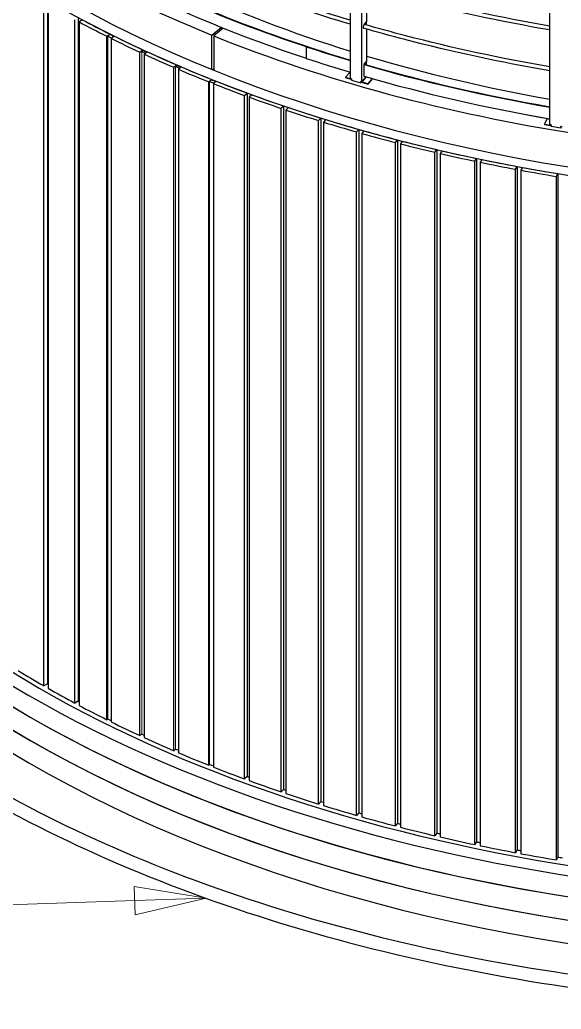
# Model space of a CAD drawing. Header units: millimetres. Extents: x 0 to 89100, y 0 to 63000.
# Drawn here: x 75626 to 78473, y 42522 to 47721 of the extents above; entities that cross this region are included whole.
import ezdxf

# ---------------------------------------------------------------- set-up
doc = ezdxf.new("R2010")
doc.units = ezdxf.units.MM
doc.header["$LTSCALE"] = 150
for name, color, linetype, lineweight in [('Symbol', 7, 'Continuous', 18), ('Visible', 7, 'Continuous', 25), ('Visible Narrow', 7, 'Continuous', 18)]:
    doc.layers.add(name, color=color, linetype=linetype, lineweight=lineweight)

# ---------------------------------------------------------------- blocks, each defined once
blk = doc.blocks.new('Balloon12')
at = {"layer": 'Symbol'}
for p, q in [((510.702, 287.365), (508.187, 287.783)), ((508.187, 287.783), (508.22, 286.784)), ((508.203, 287.284), (510.702, 287.365)), ((508.22, 286.784), (510.702, 287.365)), ((508.203, 287.284), (484.943, 286.529))]:
    blk.add_line(p, q, dxfattribs=at)
at = {"layer": 'Symbol', "flags": 128}
blk.add_lwpolyline([(508.22, 286.784), (510.702, 287.365), (508.187, 287.783), (508.22, 286.784)], dxfattribs=at)
at = {"layer": 'Symbol'}
blk.add_solid([(508.22, 286.784), (510.702, 287.365), (508.187, 287.783), (508.22, 286.784)], dxfattribs=at)

msp = doc.modelspace()

# ---------------------------------------------------------------- linework, layer by layer
at = {"layer": 'Visible'}
for p, q in [((77364.39, 47413.49), (77364.39, 48155.07)), ((77424.59, 47395.86), (77424.59, 48137.44)), ((78413.01, 47170.24), (78413.01, 47911.82)), ((77449.36, 47887.07), (77449.36, 47710.03)), ((75753.53, 44220.51), (75753.53, 47812.08)), ((75772.05, 47822.82), (75772.05, 44231.26)), ((75774.8, 47799.86), (75774.8, 44208.3)), ((75933.81, 47732.77), (75933.81, 44141.2)), ((75915.98, 44130.08), (75915.98, 47721.64)), ((75955.83, 47721), (75938, 47709.88)), ((75938, 47709.88), (75938, 44118.32)), ((76636.18, 47640.78), (76686.11, 47681.95)), ((77436.97, 47695.93), (77449.36, 47710.03)), ((77447.71, 47708.15), (77447.71, 47694.21)), ((76084.01, 47634.67), (76101.13, 47646.17)), ((76084.01, 44043.11), (76084.01, 47634.67)), ((76088.36, 47634.53), (76109.45, 47625.19)), ((76101.13, 47646.17), (76101.13, 47643.1)), ((76123.87, 47634.87), (76106.75, 47623.38)), ((76636.18, 47460.13), (76636.18, 47640.78)), ((76695.96, 47677.99), (76646.01, 47636.8)), ((76646.01, 47636.8), (76646.01, 47456.15)), ((77449.36, 47672.74), (77449.36, 47502.43)), ((76106.75, 47623.38), (76106.75, 44031.82)), ((77133.36, 47582.12), (77131.49, 47580.24)), ((77131.49, 47580.24), (77131.49, 47519.01)), ((77134.19, 47581.85), (77132.33, 47579.97)), ((77132.33, 47579.97), (77132.33, 47518.73)), ((77133.36, 47581.01), (77133.36, 47582.12)), ((76257.4, 47551.29), (76273.78, 47563.13)), ((76257.4, 43959.72), (76257.4, 47551.29)), ((76267.2, 47555.31), (76288.37, 47545.92)), ((76273.78, 47563.13), (76273.78, 47560.07)), ((76297.22, 47552.32), (76280.84, 47540.48)), ((76280.84, 47540.48), (76280.84, 43948.91)), ((76435.92, 47471.59), (76451.54, 47483.76)), ((76445.77, 47476.2), (76467.06, 47466.76)), ((76451.54, 47483.76), (76451.54, 47480.7)), ((76475.65, 47473.45), (76460.02, 47461.28)), ((77131.49, 47519.01), (77132.33, 47519.85)), ((77436.8, 47488.14), (77449.36, 47502.43)), ((77436.8, 47423.85), (77436.8, 47488.14)), ((77437.53, 47488.97), (77437.53, 47487.84)), ((77447.71, 47500.56), (77447.71, 47484.9)), ((76435.92, 43880.02), (76435.92, 47471.59)), ((76460.02, 47461.28), (76460.02, 43869.71)), ((76646.01, 47465.17), (76638.67, 47459.12)), ((77362.64, 47446.19), (77339.01, 47419.3)), ((77423.96, 47394.42), (77447.57, 47421.29)), ((77447.06, 47421.43), (77427.64, 47399.33)), ((77437.18, 47424.28), (77436.8, 47423.85)), ((76619.33, 47395.68), (76634.18, 47408.18)), ((76619.33, 43804.12), (76619.33, 47395.68)), ((76624.54, 47397), (76645.99, 47387.5)), ((76634.18, 47408.18), (76634.18, 47405.12)), ((76658.92, 47398.38), (76644.07, 47385.88)), ((76644.07, 47385.88), (76644.07, 43794.32)), ((77339.01, 47419.3), (77366.44, 47411.27)), ((77339.01, 47419.3), (77339.01, 47417.46)), ((77339.01, 47417.46), (77366.44, 47409.43)), ((77370.41, 47411.73), (77364.39, 47413.49)), ((77366.44, 47411.27), (77370.41, 47410.1)), ((77366.44, 47409.43), (77370.41, 47408.26)), ((77370.41, 47411.73), (77370.41, 47404.38)), ((77370.41, 47404.38), (77418.57, 47390.27)), ((77424.59, 47395.86), (77418.57, 47397.62)), ((77418.57, 47390.27), (77418.57, 47397.62)), ((77418.57, 47390.27), (77419.58, 47391.43)), ((77419.58, 47391.43), (77419.58, 47397.32)), ((77421.95, 47396.63), (77421.95, 47393.17)), ((77421.95, 47393.17), (77427.97, 47391.4)), ((77423.96, 47396.04), (77423.96, 47394.42)), ((77423.96, 47394.42), (77427.97, 47393.24)), ((77427.64, 47399.33), (77424.59, 47395.86)), ((77455.39, 47385.21), (77427.97, 47393.24)), ((77427.97, 47391.4), (77455.39, 47383.37)), ((77479.15, 47412.24), (77455.39, 47385.21)), ((77479.15, 47410.4), (77455.39, 47383.37)), ((77455.39, 47385.21), (77455.39, 47383.37)), ((77479.15, 47412.24), (77475.38, 47413.34)), ((77479.15, 47410.4), (77479.15, 47412.24)), ((76807.39, 47323.67), (76821.45, 47336.47)), ((76807.39, 43732.11), (76807.39, 47323.67)), ((76821.45, 47336.47), (76821.45, 43744.91)), ((76846.79, 47327.2), (76832.73, 47314.4)), ((76832.73, 47314.4), (76832.73, 43722.84)), ((76999.87, 47255.66), (77013.11, 47268.74)), ((77013.11, 47268.74), (77013.11, 43677.18)), ((76999.87, 43664.09), (76999.87, 47255.66)), ((77039.01, 47260.01), (77025.77, 47246.92)), ((77025.77, 47246.92), (77025.77, 43655.35)), ((77196.49, 47191.72), (77208.9, 47205.07)), ((77196.49, 43600.15), (77196.49, 47191.72)), ((77208.9, 47205.07), (77208.9, 43613.51)), ((77235.33, 47196.88), (77222.92, 47183.53)), ((77222.92, 47183.53), (77222.92, 43591.97)), ((78399.13, 47202.24), (78384.45, 47173.14)), ((78384.45, 47173.14), (78413.97, 47168.17)), ((78384.45, 47173.14), (78384.45, 47171.3)), ((78384.45, 47171.3), (78413.97, 47166.33)), ((78399.13, 47202.24), (78413.01, 47199.9)), ((78419.49, 47169.15), (78413.01, 47170.24)), ((78413.97, 47168.17), (78418.29, 47167.44)), ((78413.97, 47166.33), (78419.49, 47165.4)), ((78418.29, 47169.35), (78418.29, 47167.44)), ((78419.49, 47169.15), (78419.49, 47161.8)), ((78419.49, 47161.8), (78471.34, 47153.08)), ((78477.82, 47159.33), (78471.34, 47160.42)), ((78471.34, 47153.08), (78471.34, 47160.42)), ((78471.97, 47154.32), (78471.97, 47160.32)), ((77397, 47131.94), (77408.56, 47145.55)), ((77397, 43540.38), (77397, 47131.94)), ((77408.56, 47145.55), (77408.56, 43553.98)), ((77435.5, 47137.92), (77423.93, 47124.31)), ((77423.93, 47124.31), (77423.93, 43532.75)), ((78471.34, 47153.08), (78471.97, 47154.32)), ((77601.14, 47076.41), (77611.84, 47090.25)), ((77601.14, 43484.85), (77601.14, 47076.41)), ((77611.84, 47090.25), (77611.84, 43498.69)), ((77639.23, 47083.19), (77628.54, 47069.35)), ((77628.54, 47069.35), (77628.54, 43477.79)), ((77808.64, 47025.2), (77818.46, 47039.25)), ((77808.64, 43433.63), (77808.64, 47025.2)), ((77818.46, 47039.25), (77818.46, 43447.69)), ((77846.28, 47032.77), (77836.46, 47018.72)), ((77836.46, 47018.72), (77836.46, 43427.15)), ((78019.22, 46978.36), (78028.15, 46992.62)), ((78019.22, 43386.8), (78019.22, 46978.36)), ((78028.15, 46992.62), (78028.15, 43401.05)), ((78056.36, 46986.72), (78047.43, 46972.47)), ((78047.43, 46972.47), (78047.43, 43380.91)), ((78232.61, 46935.98), (78240.64, 46950.41)), ((78232.61, 43344.41), (78232.61, 46935.98)), ((78240.64, 46950.41), (78240.64, 43358.84)), ((78269.2, 46945.11), (78261.17, 46930.68)), ((78261.17, 46930.68), (78261.17, 43339.12)), ((78448.53, 46898.09), (78455.64, 46912.68)), ((78455.64, 46912.68), (78455.64, 43321.12)), ((78448.53, 43306.53), (78448.53, 46898.09)), ((75772.05, 44231.26), (75753.53, 44220.51)), ((75933.81, 44141.2), (75915.98, 44130.08)), ((76088.36, 44046.03), (76084.01, 44043.11)), ((76106.75, 44037.88), (76088.36, 44046.03)), ((76267.2, 43966.8), (76257.4, 43959.72)), ((76280.84, 43960.76), (76267.2, 43966.8)), ((76445.77, 43887.7), (76435.92, 43880.02)), ((76460.02, 43881.38), (76445.77, 43887.7)), ((76624.54, 43808.5), (76619.33, 43804.12)), ((76644.07, 43799.85), (76624.54, 43808.5)), ((76821.45, 43744.91), (76807.39, 43732.11)), ((77013.11, 43677.18), (76999.87, 43664.09)), ((77208.9, 43613.51), (77196.49, 43600.15)), ((77408.56, 43553.98), (77397, 43540.38)), ((77611.84, 43498.69), (77601.14, 43484.85)), ((77818.46, 43447.69), (77808.64, 43433.63)), ((78028.15, 43401.05), (78019.22, 43386.8)), ((78240.64, 43358.84), (78232.61, 43344.41)), ((78455.64, 43321.12), (78448.53, 43306.53))]:
    msp.add_line(p, q, dxfattribs=at)
for centre, major_axis, ratio, start_param, end_param in [((80147.07, 50348.97), (-6187.5, 0), 0.5773503, 6.0985564, 9.6081897), ((80147.07, 50348.97), (6112.5, 0), 0.5773503, 3.3458491, 6.2831853), ((80147.07, 50529.62), (6112.5, 0), 0.5773503, 3.7534395, 4.1005421), ((80150.24, 50606.61), (-5877.69, -46.88), 0.5864656, 0.8957795, 1.0723311), ((80147.07, 50612.29), (6055.87, 0), 0.5773503, 4.0623088, 4.1911445), ((80147.07, 50612.29), (6052.12, 0), 0.5773503, 4.0618849, 4.1911445), ((80147.07, 50551.05), (6055.87, 0), 0.5773503, 4.0623088, 4.1911445), ((80147.07, 50348.97), (-6213.75, 0), 0.5773503, 0.8266, 0.858091), ((80147.07, 50348.97), (6187.5, 0), 0.5773503, 3.9682029, 3.9996734), ((77436.97, 47686.75), (-3.16, -10.8), 0.3694306, 3.8119962, 6.7547764), ((80147.07, 50348.97), (6187.5, 0), 0.5773503, 4.0045219, 4.0359924), ((80147.07, 50529.62), (6112.5, 0), 0.5773503, 4.1025053, 4.449608), ((77432.95, 47686.95), (-3.16, -10.8), 0.3694306, 0.5806437, 0.6281369), ((77434.97, 47687.33), (-3.16, -10.8), 0.3694306, 0.254269, 0.4700253), ((80147.07, 50348.97), (-6213.75, 0), 0.5773503, 0.862919, 0.89441), ((80147.07, 50612.29), (6055.87, 0), 0.5773503, 4.1913033, 4.2349551), ((80147.07, 50612.29), (6052.12, 0), 0.5773503, 4.1913033, 4.2346345), ((80147.07, 50348.97), (-6213.75, 0), 0.5773503, 0.899238, 0.930729), ((80147.07, 50348.97), (6187.5, 0), 0.5773503, 4.0408409, 4.0723114), ((80150.24, 50606.61), (-5877.69, -46.88), 0.5864656, 1.0886768, 1.2660779), ((80147.07, 50348.97), (6187.5, 0), 0.5773503, 4.0771599, 4.1086304), ((80147.07, 50551.05), (6055.87, 0), 0.5773503, 4.1913033, 4.2349551), ((80147.07, 50612.29), (6052.12, 0), 0.5773503, 4.2480616, 4.4217954), ((80147.07, 50612.29), (6055.87, 0), 0.5773503, 4.2483717, 4.4219806), ((80147.07, 50348.97), (-6213.75, 0), 0.5773503, 0.935557, 0.967048), ((80147.07, 50551.05), (6055.87, 0), 0.5773503, 4.2483717, 4.4219806), ((80147.07, 46745.16), (-6315, 0), 0.5773503, 6.1038739, 9.6040893), ((80147.07, 50348.97), (-6213.75, 0), 0.5773503, 0.971876, 1.003367), ((80147.07, 50348.97), (6187.5, 0), 0.5773503, 4.1134789, 4.1449494), ((80147.07, 50348.97), (6187.5, 0), 0.5773503, 4.1497979, 4.1812684), ((80147.07, 50348.97), (-6213.75, 0), 0.5773503, 1.008195, 1.039686), ((80147.07, 50348.97), (-6213.75, 0), 0.5773503, 1.044514, 1.076005), ((80147.07, 50348.97), (6187.5, 0), 0.5773503, 4.1861169, 4.2175874), ((80147.07, 50348.97), (-6213.75, 0), 0.5773503, 1.080833, 1.112324), ((80147.07, 50348.97), (6187.5, 0), 0.5773503, 4.2224359, 4.2539064), ((80147.07, 46757.41), (-6245.17, 0), 0.5773503, 6.1828271, 9.5251361), ((80147.07, 50348.97), (-6213.75, 0), 0.5773503, 1.117152, 1.148643), ((80147.07, 50348.97), (6187.5, 0), 0.5773503, 4.2587549, 4.2902254), ((80147.07, 50348.97), (-6213.75, 0), 0.5773503, 1.153471, 1.1849619), ((80147.07, 50348.97), (6187.5, 0), 0.5773503, 4.2950739, 4.3265444), ((80147.07, 50348.97), (-6213.75, 0), 0.5773503, 1.18979, 1.2212809), ((80147.07, 50348.97), (6187.5, 0), 0.5773503, 4.3313928, 4.3628633), ((80147.07, 50348.97), (-6213.75, 0), 0.5773503, 1.2261089, 1.2575999), ((80147.07, 50348.97), (6187.5, 0), 0.5773503, 4.3677118, 4.3991823), ((80147.07, 50348.97), (-6213.75, 0), 0.5773503, 1.2624279, 1.2939189), ((80147.07, 50348.97), (6187.5, 0), 0.5773503, 4.4040308, 4.4355013), ((80147.07, 46634.93), (6315, 0), 0.5773503, 3.1415927, 6.2831853), ((80147.07, 46634.93), (6315, 0), 0.5773503, 3.1415927, 6.2831853), ((80147.07, 46634.93), (-6315, 0), 0.5773503, 0, 3.1415927), ((80147.07, 46512.46), (-6315, 0), 0.5773503, 0, 1.565985), ((80147.07, 46512.46), (-6315, 0), 0.5773503, 0, 1.565985), ((80147.07, 46512.46), (-6315, 0), 0.5773503, 0.0148462, 1.5559502), ((80147.07, 46389.98), (-6315, 0), 0.5773503, 0.0148462, 1.5520898), ((80147.07, 46757.41), (6213.75, 0), 0.5773503, 3.8955547, 3.9270457), ((80147.07, 46757.41), (6187.5, 0), 0.5773503, 3.9270355, 3.9276637), ((80147.07, 46757.41), (6213.75, 0), 0.5773503, 3.9318737, 3.9633647), ((80147.07, 46757.41), (6187.5, 0), 0.5773503, 3.9633545, 3.9642792), ((80147.07, 46757.41), (6213.75, 0), 0.5773503, 3.9681927, 3.9996837), ((80147.07, 46757.41), (6213.75, 0), 0.5773503, 4.0045117, 4.0360027), ((80147.07, 46757.41), (6213.75, 0), 0.5773503, 4.0408307, 4.0723217), ((80147.07, 46757.41), (6213.75, 0), 0.5773503, 4.0771497, 4.1086407), ((80147.07, 46757.41), (6213.75, 0), 0.5773503, 4.1134687, 4.1449596), ((80147.07, 46757.41), (6187.5, 0), 0.5773503, 4.1449494, 4.1471102), ((80147.07, 46757.41), (6213.75, 0), 0.5773503, 4.1497877, 4.1812786), ((80147.07, 46757.41), (6187.5, 0), 0.5773503, 4.1812684, 4.1836403), ((80147.07, 46757.41), (6213.75, 0), 0.5773503, 4.1861066, 4.2175976), ((80147.07, 46757.41), (6187.5, 0), 0.5773503, 4.2175874, 4.2201616), ((80147.07, 46757.41), (6213.75, 0), 0.5773503, 4.2224256, 4.2539166), ((80147.07, 46757.41), (6187.5, 0), 0.5773503, 4.2539064, 4.2566752), ((80147.07, 46757.41), (6213.75, 0), 0.5773503, 4.2587446, 4.2902356), ((80147.07, 46757.41), (6187.5, 0), 0.5773503, 4.2902254, 4.2931819), ((80147.07, 46757.41), (6213.75, 0), 0.5773503, 4.2950636, 4.3265546), ((80147.07, 46757.41), (6187.5, 0), 0.5773503, 4.3265444, 4.3296826), ((80147.07, 46757.41), (6213.75, 0), 0.5773503, 4.3313826, 4.3628736), ((80147.07, 46757.41), (6187.5, 0), 0.5773503, 4.3628633, 4.3661781), ((80147.07, 46757.41), (6213.75, 0), 0.5773503, 4.3677016, 4.3991926), ((80147.07, 46757.41), (6187.5, 0), 0.5773503, 4.3991823, 4.402669), ((80147.07, 46757.41), (6213.75, 0), 0.5773503, 4.4040206, 4.4355116), ((80147.07, 46757.41), (6187.5, 0), 0.5773503, 4.4355013, 4.4391559)]:
    msp.add_ellipse(centre, major_axis=major_axis, ratio=ratio, start_param=start_param, end_param=end_param, dxfattribs=at)
for points, knots in [([(77364.39, 47697.6), (77191.63, 47749.13), (77023.15, 47805.47), (76728.29, 47915.33), (76600.11, 47967.24), (76475.6, 48021.95)], [4.54187576, 4.54187576, 4.54187576, 4.54187576, 4.63808557, 4.63808557, 4.7154784, 4.7154784, 4.7154784, 4.7154784]), ([(77364.39, 47718.66), (77194.06, 47769.6), (77027.94, 47825.21), (76735.64, 47934.12), (76607.77, 47985.91), (76483.58, 48040.48)], [4.54294911, 4.54294911, 4.54294911, 4.54294911, 4.63808557, 4.63808557, 4.71550605, 4.71550605, 4.71550605, 4.71550605]), ([(73933.32, 47909.43), (73807.06, 47732.48), (73703.22, 47549.93), (73449.5, 46960.74), (73387.73, 46540.52), (73495.04, 45712.43), (73662.89, 45304.97), (74210.49, 44539.36), (74591.91, 44181.64), (75530.13, 43553.11), (76087.45, 43282.7), (77320.59, 42857.25), (77996.18, 42702.28), (79134.67, 42556.79), (79582.18, 42526.26), (80030.47, 42521.76)], [3.5362149, 3.5362149, 3.5362149, 3.5362149, 3.6833053, 3.6833053, 4.0016656, 4.0016656, 4.3186134, 4.3186134, 4.6383092, 4.6383092, 4.9591467, 4.9591467, 5.2799455, 5.2799455, 5.4804087, 5.4804087, 5.4804087, 5.4804087]), ([(78413.01, 47667.67), (78152.81, 47712.52), (77897.82, 47767.47), (77577, 47851.18), (77504.32, 47871.16), (77432.35, 47891.97)], [4.35510453, 4.35510453, 4.35510453, 4.35510453, 4.48947876, 4.48947876, 4.5293012, 4.5293012, 4.5293012, 4.5293012]), ([(78413.01, 47688.14), (78154.54, 47732.79), (77901.26, 47787.43), (77582.26, 47870.66), (77509.74, 47890.6), (77437.94, 47911.36)], [4.35569566, 4.35569566, 4.35569566, 4.35569566, 4.48947876, 4.48947876, 4.52930424, 4.52930424, 4.52930424, 4.52930424]), ([(78413.01, 47473.81), (78154.54, 47518.46), (77901.26, 47573.1), (77582.26, 47656.33), (77509.74, 47676.27), (77437.94, 47697.03)], [4.35569566, 4.35569566, 4.35569566, 4.35569566, 4.48947876, 4.48947876, 4.52930424, 4.52930424, 4.52930424, 4.52930424]), ([(78413.01, 47453.34), (78152.81, 47498.19), (77897.82, 47553.14), (77577, 47636.85), (77504.32, 47656.83), (77432.35, 47677.64)], [4.35510453, 4.35510453, 4.35510453, 4.35510453, 4.48947876, 4.48947876, 4.5293012, 4.5293012, 4.5293012, 4.5293012]), ([(73491.66, 46398.44), (73495.22, 46002.3), (73606.73, 45606.33), (74037, 44850.91), (74355.86, 44491.71), (75171.55, 43846.12), (75668.2, 43559.9), (76791.11, 43089.15), (77417.19, 42904.69), (78706.78, 42661.66), (79366.94, 42597.55), (80028.95, 42590.78)], [3.9321744, 3.9321744, 3.9321744, 3.9321744, 4.2446997, 4.2446997, 4.557225, 4.557225, 4.8697503, 4.8697503, 5.1822756, 5.1822756, 5.4800765, 5.4800765, 5.4800765, 5.4800765])]:
    msp.add_open_spline(points, degree=3, knots=knots, dxfattribs=at)
at = {"layer": 'Visible Narrow'}
for p, q in [((76688.87, 47672.14), (76688.77, 47680.87)), ((76101.13, 47643.1), (76088.36, 47634.53)), ((76088.36, 47634.53), (76088.36, 44046.03)), ((76273.78, 47560.07), (76267.2, 47555.31)), ((76267.2, 47555.31), (76267.2, 43966.8)), ((76451.54, 47480.7), (76445.77, 47476.2)), ((76445.77, 47476.2), (76445.77, 43887.7)), ((76634.18, 47405.12), (76624.54, 47397)), ((76624.54, 47397), (76624.54, 43808.5)), ((77366.44, 47409.52), (77366.44, 47411.17)), ((77427.97, 47393.15), (77427.97, 47391.5)), ((78413.97, 47166.43), (78413.97, 47168.08))]:
    msp.add_line(p, q, dxfattribs=at)
for start_param, end_param in [(0.8580808, 0.8623704), (0.8943998, 0.8987134), (0.9307188, 0.935057), (0.9670378, 0.9714014)]:
    msp.add_ellipse((80147.07, 50345.91), major_axis=(-6187.5, 0), ratio=0.5773503, start_param=start_param, end_param=end_param, dxfattribs=at)
msp.add_open_spline([(78413.01, 47200.68), (78309.99, 47218.58), (78207.82, 47238.08), (78106.62, 47259.13)], degree=3, dxfattribs=at)

# ---------------------------------------------------------------- block references
at = {"layer": 'Symbol', "xscale": 150, "yscale": 150, "zscale": 150}
msp.add_blockref('Balloon12', (0, 0), dxfattribs=at)

doc.saveas('drawing.dxf')
